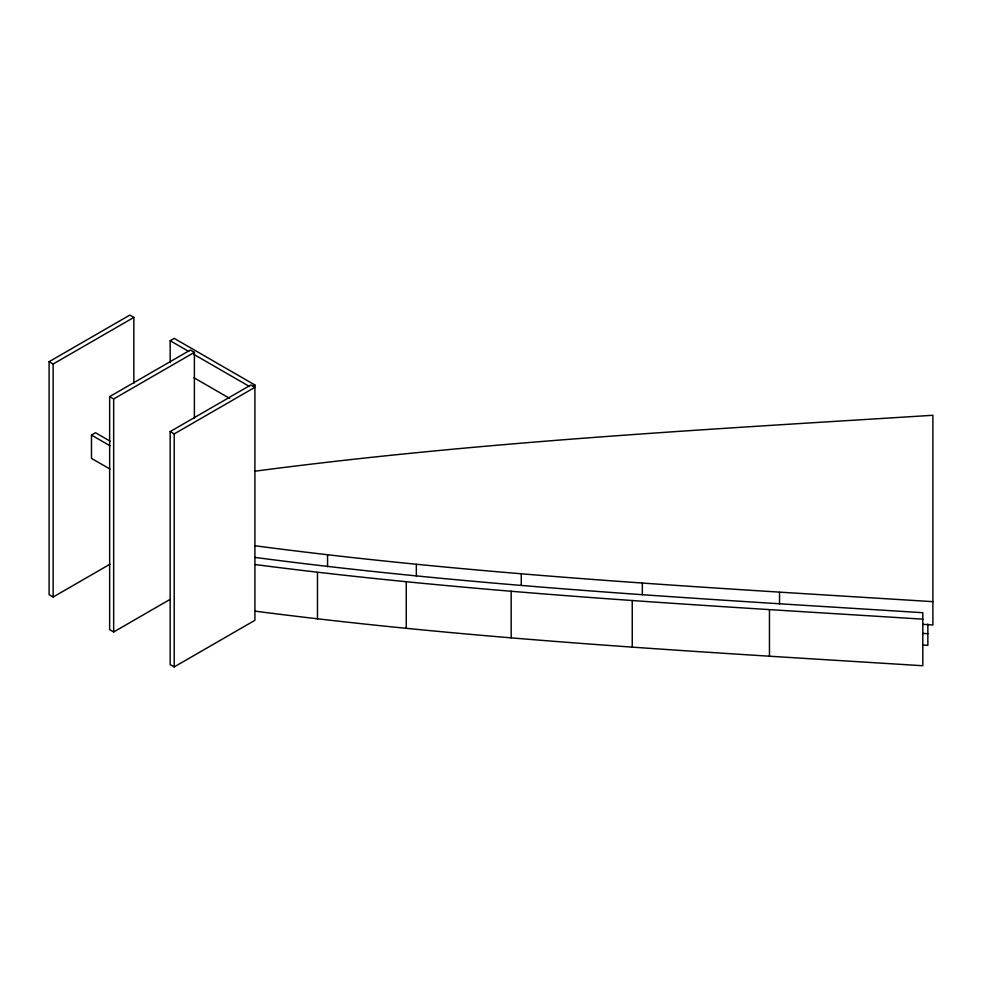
<?xml version="1.0" encoding="UTF-8"?>
<svg xmlns="http://www.w3.org/2000/svg" width="982" height="982" viewBox="0 0 982 982"><rect width="100%" height="100%" fill="white"/><g stroke="black" fill="none" stroke-linecap="round" stroke-linejoin="round"><path stroke-width="1.47" d="M110.033 564.171L53.138 597.019L49.1 594.687L49.1 361.683L129.808 315.087L133.847 317.419L133.847 383.336M49.1 361.683L53.138 364.015L133.847 317.419M170.168 362.567L170.168 340.717L174.207 338.385L254.915 384.993L254.915 620.317L174.207 666.913L170.168 664.581L170.168 431.589L250.876 384.981L254.915 387.313L174.207 433.909L170.168 431.589M169.984 599.45L113.666 631.966L109.64 629.634L109.64 396.63L190.348 350.034L194.387 352.366L194.387 418.283M109.64 396.63L113.666 398.962L194.387 352.366M109.984 469.065L91.473 458.385L91.473 435.075L95.512 432.755L110.058 441.151M252.902 386.147L254.915 384.993M254.915 471.2C479.842 441.556 706.61 429.527 932.9 415.276L932.9 624.969L922.81 624.356M254.915 545.759C479.842 575.391 706.61 587.42 932.9 601.671M254.915 557.408C476.503 586.622 699.884 598.676 922.81 612.707L922.81 665.747C700.08 651.717 476.871 639.871 255.418 611.185M255.418 564.589C476.871 593.263 700.08 605.121 922.81 619.151M922.81 633.402L927.855 633.709M922.81 645.051L927.855 645.358L927.855 623.975M170.168 340.717L188.691 351.409M193.982 354.465L249.563 386.552M193.982 377.763L229.714 398.397M91.473 435.075L109.984 445.767M779.548 592.355L779.548 604.004M769.458 609.822L769.458 656.43M642.338 583.038L642.338 594.687M632.248 600.505L632.248 647.113M521.27 573.709L521.27 585.358M511.18 591.189L511.18 637.784M416.343 564.392L416.343 576.041M406.253 581.872L406.253 628.468M327.558 555.076L327.558 566.724M317.468 572.555L317.468 619.151M174.207 433.909L174.207 666.913M113.666 398.962L113.666 631.966M53.138 364.015L53.138 597.019"/></g></svg>
